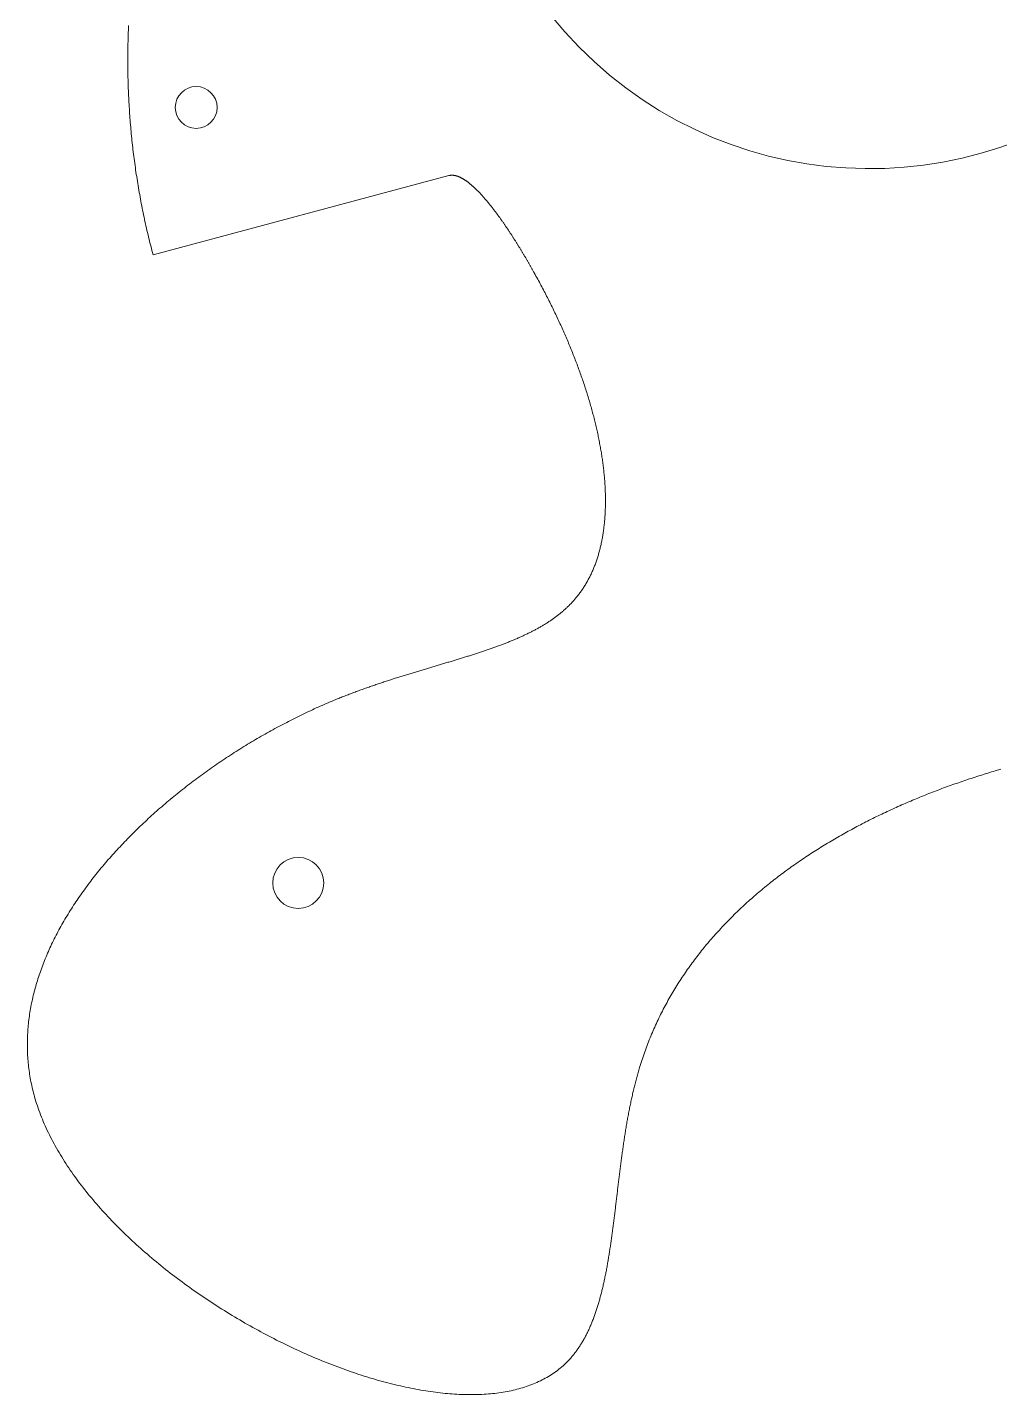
# Model space of a CAD drawing. Header units: millimetres. Extents: x -41 to 54, y -80 to 47.
# Drawn here: x -41.3 to 6.4, y -80.1 to -13.1 of the extents above; entities that cross this region are included whole.
import ezdxf

# ---------------------------------------------------------------- set-up
doc = ezdxf.new("R2010")
doc.units = ezdxf.units.MM
doc.layers.get('0').update_dxf_attribs({"true_color": 0xffffff})

msp = doc.modelspace()

# ---------------------------------------------------------------- linework, layer by layer
at = {"color": 7, "linetype": 'Continuous', "lineweight": 15, "true_color": 0xffffff}
msp.add_line((-35.112, -24.222), (-20.623, -20.34), dxfattribs=at)
at = {"color": 7, "linetype": 'Continuous', "lineweight": 15, "true_color": 0xffffff, "flags": 128}
for points in [[(-36.314, -12.991), (-36.318, -13.101), (-36.323, -13.211), (-36.327, -13.321), (-36.331, -13.431), (-36.334, -13.541), (-36.337, -13.651), (-36.34, -13.761), (-36.342, -13.871), (-36.345, -13.981), (-36.346, -14.091), (-36.348, -14.201), (-36.349, -14.312), (-36.35, -14.422), (-36.351, -14.532), (-36.351, -14.642), (-36.351, -14.753), (-36.35, -14.863), (-36.35, -14.974), (-36.349, -15.084), (-36.347, -15.194), (-36.346, -15.305), (-36.344, -15.415), (-36.341, -15.526), (-36.339, -15.636), (-36.336, -15.747), (-36.332, -15.858), (-36.329, -15.968), (-36.325, -16.079), (-36.321, -16.189), (-36.316, -16.3), (-36.311, -16.411), (-36.306, -16.521), (-36.301, -16.632), (-36.295, -16.742), (-36.288, -16.853), (-36.282, -16.964), (-36.275, -17.074), (-36.268, -17.185), (-36.26, -17.296), (-36.253, -17.406), (-36.244, -17.517), (-36.236, -17.628), (-36.227, -17.738), (-36.218, -17.849), (-36.209, -17.96), (-36.199, -18.07), (-36.189, -18.181), (-36.178, -18.291), (-36.167, -18.402), (-36.156, -18.513), (-36.145, -18.623), (-36.133, -18.734), (-36.121, -18.844), (-36.109, -18.955), (-36.096, -19.066), (-36.083, -19.176), (-36.069, -19.287), (-36.055, -19.397), (-36.041, -19.507), (-36.027, -19.618), (-36.012, -19.728), (-35.997, -19.839), (-35.981, -19.949), (-35.966, -20.059), (-35.949, -20.17), (-35.933, -20.28), (-35.916, -20.39), (-35.899, -20.5), (-35.882, -20.611), (-35.864, -20.721), (-35.846, -20.831), (-35.827, -20.941), (-35.808, -21.051), (-35.789, -21.161), (-35.769, -21.271), (-35.75, -21.381), (-35.729, -21.491), (-35.709, -21.601), (-35.688, -21.711), (-35.667, -21.82), (-35.645, -21.93), (-35.623, -22.04), (-35.601, -22.149), (-35.578, -22.259), (-35.555, -22.369), (-35.532, -22.478), (-35.508, -22.588), (-35.484, -22.697), (-35.46, -22.806), (-35.435, -22.916), (-35.41, -23.025), (-35.385, -23.134), (-35.359, -23.243), (-35.333, -23.352), (-35.307, -23.461), (-35.28, -23.57), (-35.253, -23.679), (-35.225, -23.788), (-35.197, -23.896), (-35.169, -24.005), (-35.141, -24.114), (-35.112, -24.222)], [(-20.623, -20.34), (-20.611, -20.337), (-20.599, -20.334), (-20.587, -20.332), (-20.575, -20.329), (-20.563, -20.327), (-20.551, -20.326), (-20.539, -20.324), (-20.526, -20.323), (-20.514, -20.322), (-20.501, -20.321), (-20.489, -20.321), (-20.476, -20.32), (-20.464, -20.32), (-20.451, -20.32), (-20.438, -20.321), (-20.425, -20.322), (-20.412, -20.323), (-20.4, -20.324), (-20.386, -20.325), (-20.373, -20.327), (-20.36, -20.329), (-20.347, -20.331), (-20.334, -20.333), (-20.32, -20.336), (-20.307, -20.338), (-20.294, -20.341), (-20.28, -20.345), (-20.266, -20.348), (-20.253, -20.352), (-20.239, -20.356), (-20.225, -20.36), (-20.212, -20.365), (-20.198, -20.369), (-20.184, -20.374), (-20.17, -20.379), (-20.156, -20.384), (-20.142, -20.39), (-20.127, -20.396), (-20.113, -20.402), (-20.099, -20.408), (-20.085, -20.414), (-20.07, -20.421), (-20.056, -20.428), (-20.041, -20.435), (-20.027, -20.442), (-20.012, -20.449), (-19.997, -20.457), (-19.983, -20.465), (-19.968, -20.473), (-19.953, -20.481), (-19.938, -20.49), (-19.924, -20.498), (-19.909, -20.507), (-19.894, -20.516), (-19.879, -20.526), (-19.863, -20.535), (-19.848, -20.545), (-19.833, -20.555), (-19.818, -20.565), (-19.803, -20.575), (-19.787, -20.586), (-19.772, -20.596), (-19.756, -20.607), (-19.741, -20.618), (-19.725, -20.629), (-19.71, -20.641), (-19.694, -20.652), (-19.679, -20.664), (-19.663, -20.676), (-19.647, -20.689), (-19.631, -20.701), (-19.616, -20.713), (-19.6, -20.726), (-19.584, -20.739), (-19.568, -20.752), (-19.552, -20.766), (-19.536, -20.779), (-19.52, -20.793), (-19.504, -20.807), (-19.488, -20.821), (-19.471, -20.835), (-19.455, -20.849), (-19.439, -20.864), (-19.423, -20.878), (-19.406, -20.893), (-19.39, -20.908), (-19.374, -20.923), (-19.357, -20.939), (-19.341, -20.954), (-19.324, -20.97), (-19.308, -20.986), (-19.291, -21.002), (-19.275, -21.018), (-19.258, -21.035), (-19.241, -21.051), (-19.225, -21.068), (-19.208, -21.085), (-19.191, -21.102), (-19.174, -21.119), (-19.158, -21.136), (-19.141, -21.154), (-19.124, -21.171), (-19.107, -21.189), (-19.09, -21.207), (-19.073, -21.225), (-19.056, -21.244), (-19.039, -21.262), (-19.022, -21.28), (-19.005, -21.299), (-18.988, -21.318), (-18.971, -21.337), (-18.954, -21.356), (-18.936, -21.375), (-18.919, -21.395), (-18.902, -21.414), (-18.885, -21.434), (-18.868, -21.454), (-18.85, -21.474), (-18.833, -21.494), (-18.816, -21.514), (-18.798, -21.535), (-18.781, -21.555), (-18.764, -21.576), (-18.746, -21.597), (-18.729, -21.618), (-18.711, -21.639), (-18.694, -21.66), (-18.676, -21.681), (-18.659, -21.702), (-18.641, -21.724), (-18.624, -21.746), (-18.606, -21.768), (-18.589, -21.789), (-18.571, -21.811), (-18.553, -21.834), (-18.536, -21.856), (-18.518, -21.878), (-18.5, -21.901), (-18.483, -21.924), (-18.465, -21.946), (-18.447, -21.969), (-18.43, -21.992), (-18.412, -22.015), (-18.394, -22.039), (-18.377, -22.062), (-18.359, -22.085), (-18.341, -22.109), (-18.323, -22.133), (-18.305, -22.156), (-18.288, -22.18), (-18.27, -22.204), (-18.252, -22.228), (-18.234, -22.252), (-18.216, -22.277), (-18.199, -22.301), (-18.181, -22.326), (-18.163, -22.35), (-18.145, -22.375), (-18.127, -22.4), (-18.109, -22.425), (-18.091, -22.45), (-18.074, -22.475), (-18.056, -22.5), (-18.038, -22.525), (-18.02, -22.55), (-18.002, -22.576), (-17.984, -22.601), (-17.966, -22.627), (-17.948, -22.653), (-17.931, -22.678), (-17.913, -22.704), (-17.895, -22.73), (-17.877, -22.756), (-17.859, -22.782), (-17.841, -22.809), (-17.823, -22.835), (-17.805, -22.861), (-17.787, -22.888), (-17.77, -22.914), (-17.752, -22.941), (-17.734, -22.968), (-17.716, -22.994), (-17.698, -23.021), (-17.68, -23.048), (-17.662, -23.075), (-17.645, -23.102), (-17.627, -23.129), (-17.609, -23.156), (-17.591, -23.183), (-17.573, -23.211), (-17.555, -23.238), (-17.538, -23.266), (-17.52, -23.293), (-17.502, -23.321), (-17.484, -23.348), (-17.466, -23.376), (-17.449, -23.404), (-17.431, -23.431), (-17.413, -23.459), (-17.395, -23.487), (-17.378, -23.515), (-17.36, -23.543), (-17.342, -23.571), (-17.325, -23.599), (-17.307, -23.628), (-17.289, -23.656), (-17.272, -23.684), (-17.254, -23.712), (-17.237, -23.741), (-17.219, -23.769), (-17.201, -23.798), (-17.184, -23.826), (-17.166, -23.855), (-17.149, -23.883), (-17.131, -23.912), (-17.114, -23.941), (-17.096, -23.969), (-17.079, -23.998), (-17.061, -24.027), (-17.044, -24.056), (-17.027, -24.084), (-17.009, -24.113), (-16.992, -24.142), (-16.975, -24.171), (-16.957, -24.2), (-16.94, -24.229), (-16.923, -24.258), (-16.905, -24.287), (-16.888, -24.316), (-16.871, -24.346), (-16.854, -24.375), (-16.837, -24.404), (-16.82, -24.433), (-16.803, -24.462), (-16.786, -24.492), (-16.768, -24.521), (-16.751, -24.55), (-16.734, -24.579), (-16.718, -24.609), (-16.701, -24.638), (-16.684, -24.667), (-16.667, -24.697), (-16.65, -24.726), (-16.633, -24.755), (-16.616, -24.785), (-16.6, -24.814), (-16.583, -24.844), (-16.566, -24.873), (-16.55, -24.902), (-16.533, -24.932), (-16.516, -24.961), (-16.5, -24.991), (-16.483, -25.02), (-16.467, -25.05), (-16.45, -25.079), (-16.434, -25.109), (-16.392, -25.184), (-16.35, -25.26), (-16.309, -25.335), (-16.267, -25.411), (-16.226, -25.486), (-16.186, -25.562), (-16.145, -25.637), (-16.105, -25.713), (-16.065, -25.788), (-16.025, -25.863), (-15.985, -25.939), (-15.946, -26.014), (-15.907, -26.09), (-15.868, -26.165), (-15.829, -26.24), (-15.79, -26.316), (-15.752, -26.391), (-15.714, -26.466), (-15.677, -26.541), (-15.639, -26.616), (-15.602, -26.692), (-15.565, -26.767), (-15.528, -26.842), (-15.491, -26.917), (-15.455, -26.992), (-15.419, -27.067), (-15.383, -27.142), (-15.348, -27.217), (-15.312, -27.292), (-15.277, -27.367), (-15.242, -27.441), (-15.208, -27.516), (-15.174, -27.591), (-15.139, -27.665), (-15.106, -27.74), (-15.072, -27.815), (-15.039, -27.889), (-15.006, -27.964), (-14.973, -28.038), (-14.94, -28.112), (-14.908, -28.187), (-14.876, -28.261), (-14.844, -28.335), (-14.812, -28.409), (-14.781, -28.483), (-14.75, -28.557), (-14.719, -28.631), (-14.688, -28.705), (-14.658, -28.779), (-14.628, -28.853), (-14.598, -28.927), (-14.568, -29), (-14.539, -29.074), (-14.51, -29.148), (-14.481, -29.221), (-14.452, -29.294), (-14.424, -29.368), (-14.396, -29.441), (-14.368, -29.514), (-14.34, -29.587), (-14.313, -29.66), (-14.286, -29.733), (-14.259, -29.806), (-14.232, -29.879), (-14.206, -29.952), (-14.18, -30.024), (-14.154, -30.097), (-14.129, -30.169), (-14.104, -30.242), (-14.079, -30.314), (-14.054, -30.386), (-14.029, -30.458), (-14.005, -30.53), (-13.981, -30.602), (-13.958, -30.674), (-13.934, -30.746), (-13.911, -30.818), (-13.888, -30.889), (-13.865, -30.961), (-13.843, -31.032), (-13.821, -31.103), (-13.799, -31.174), (-13.777, -31.246), (-13.756, -31.317), (-13.735, -31.387), (-13.714, -31.458), (-13.694, -31.529), (-13.674, -31.599), (-13.654, -31.67), (-13.634, -31.74), (-13.614, -31.811), (-13.595, -31.881), (-13.576, -31.951), (-13.558, -32.021), (-13.539, -32.09), (-13.521, -32.16), (-13.503, -32.23), (-13.486, -32.299), (-13.469, -32.368), (-13.452, -32.438), (-13.435, -32.507), (-13.418, -32.576), (-13.402, -32.645), (-13.386, -32.713), (-13.371, -32.782), (-13.355, -32.85), (-13.34, -32.919), (-13.325, -32.987), (-13.311, -33.055), (-13.297, -33.123), (-13.283, -33.191), (-13.269, -33.259), (-13.256, -33.326), (-13.242, -33.394), (-13.23, -33.461), (-13.217, -33.528), (-13.205, -33.595), (-13.193, -33.662), (-13.181, -33.729), (-13.169, -33.795), (-13.158, -33.862), (-13.147, -33.928), (-13.137, -33.994), (-13.126, -34.06), (-13.116, -34.126), (-13.107, -34.192), (-13.097, -34.257), (-13.088, -34.323), (-13.079, -34.388), (-13.07, -34.453), (-13.062, -34.518), (-13.054, -34.583), (-13.046, -34.648), (-13.039, -34.712), (-13.032, -34.776), (-13.025, -34.841), (-13.018, -34.905), (-13.012, -34.969), (-13.006, -35.032), (-13, -35.096), (-12.994, -35.159), (-12.989, -35.222), (-12.984, -35.285), (-12.98, -35.348), (-12.975, -35.411), (-12.971, -35.473), (-12.968, -35.536), (-12.964, -35.598), (-12.961, -35.66), (-12.958, -35.722), (-12.956, -35.783), (-12.953, -35.845), (-12.951, -35.906), (-12.95, -35.967), (-12.948, -36.028), (-12.947, -36.089), (-12.947, -36.15), (-12.946, -36.21), (-12.946, -36.27), (-12.946, -36.33), (-12.946, -36.39), (-12.947, -36.45), (-12.948, -36.509), (-12.949, -36.568), (-12.951, -36.627), (-12.953, -36.686), (-12.955, -36.745), (-12.958, -36.803), (-12.961, -36.862), (-12.964, -36.92), (-12.967, -36.978), (-12.971, -37.035), (-12.975, -37.093), (-12.979, -37.15), (-12.984, -37.207), (-12.989, -37.264), (-12.994, -37.321), (-12.999, -37.377), (-13.005, -37.433), (-13.011, -37.489), (-13.018, -37.545), (-13.025, -37.601), (-13.032, -37.656), (-13.039, -37.711), (-13.047, -37.766), (-13.055, -37.821), (-13.063, -37.876), (-13.072, -37.93), (-13.081, -37.984), (-13.09, -38.038), (-13.099, -38.092), (-13.109, -38.145), (-13.119, -38.198), (-13.13, -38.251), (-13.141, -38.304), (-13.152, -38.357), (-13.163, -38.409), (-13.175, -38.461), (-13.187, -38.513), (-13.199, -38.565), (-13.212, -38.616), (-13.225, -38.667), (-13.238, -38.718), (-13.252, -38.769), (-13.266, -38.819), (-13.28, -38.869), (-13.295, -38.919), (-13.31, -38.969), (-13.325, -39.019), (-13.34, -39.068), (-13.356, -39.117), (-13.372, -39.166), (-13.389, -39.214), (-13.406, -39.262), (-13.423, -39.31), (-13.44, -39.358), (-13.458, -39.406), (-13.476, -39.453), (-13.494, -39.5), (-13.513, -39.547), (-13.532, -39.593), (-13.552, -39.639), (-13.571, -39.685), (-13.591, -39.731), (-13.612, -39.776), (-13.632, -39.822), (-13.653, -39.867), (-13.675, -39.911), (-13.696, -39.956), (-13.718, -40), (-13.741, -40.044), (-13.763, -40.087), (-13.786, -40.131), (-13.809, -40.174), (-13.833, -40.217), (-13.857, -40.259), (-13.881, -40.301), (-13.906, -40.343), (-13.931, -40.385), (-13.956, -40.426), (-13.982, -40.468), (-14.008, -40.508), (-14.034, -40.549), (-14.06, -40.589), (-14.087, -40.629), (-14.115, -40.669), (-14.142, -40.709), (-14.17, -40.748), (-14.198, -40.787), (-14.227, -40.825), (-14.256, -40.864), (-14.285, -40.902), (-14.315, -40.939), (-14.345, -40.977), (-14.375, -41.014), (-14.406, -41.051), (-14.431, -41.081), (-14.457, -41.111), (-14.484, -41.142), (-14.51, -41.171), (-14.537, -41.201), (-14.564, -41.231), (-14.591, -41.26), (-14.618, -41.289), (-14.646, -41.318), (-14.674, -41.347), (-14.702, -41.375), (-14.73, -41.403), (-14.759, -41.432), (-14.788, -41.46), (-14.817, -41.487), (-14.846, -41.515), (-14.875, -41.542), (-14.905, -41.57), (-14.935, -41.597), (-14.965, -41.623), (-14.995, -41.65), (-15.026, -41.677), (-15.056, -41.703), (-15.087, -41.729), (-15.118, -41.755), (-15.15, -41.781), (-15.181, -41.806), (-15.213, -41.832), (-15.245, -41.857), (-15.277, -41.882), (-15.31, -41.907), (-15.342, -41.932), (-15.375, -41.957), (-15.408, -41.981), (-15.442, -42.006), (-15.475, -42.03), (-15.509, -42.054), (-15.543, -42.078), (-15.577, -42.101), (-15.611, -42.125), (-15.645, -42.148), (-15.68, -42.172), (-15.715, -42.195), (-15.75, -42.218), (-15.785, -42.241), (-15.821, -42.263), (-15.856, -42.286), (-15.892, -42.308), (-15.928, -42.33), (-15.965, -42.353), (-16.001, -42.375), (-16.038, -42.396), (-16.074, -42.418), (-16.111, -42.44), (-16.149, -42.461), (-16.186, -42.483), (-16.223, -42.504), (-16.261, -42.525), (-16.299, -42.546), (-16.337, -42.567), (-16.375, -42.587), (-16.414, -42.608), (-16.453, -42.628), (-16.491, -42.649), (-16.53, -42.669), (-16.57, -42.689), (-16.609, -42.709), (-16.649, -42.729), (-16.688, -42.749), (-16.728, -42.768), (-16.768, -42.788), (-16.808, -42.807), (-16.849, -42.827), (-16.889, -42.846), (-16.93, -42.865), (-16.971, -42.884), (-17.012, -42.903), (-17.054, -42.922), (-17.095, -42.941), (-17.137, -42.959), (-17.178, -42.978), (-17.22, -42.997), (-17.262, -43.015), (-17.305, -43.033), (-17.347, -43.051), (-17.39, -43.07), (-17.432, -43.088), (-17.475, -43.105), (-17.518, -43.123), (-17.561, -43.141), (-17.605, -43.159), (-17.648, -43.176), (-17.692, -43.194), (-17.736, -43.211), (-17.78, -43.229), (-17.824, -43.246), (-17.868, -43.263), (-17.913, -43.281), (-17.957, -43.298), (-18.002, -43.315), (-18.047, -43.332), (-18.092, -43.349), (-18.137, -43.366), (-18.182, -43.382), (-18.228, -43.399), (-18.273, -43.416), (-18.319, -43.432), (-18.365, -43.449), (-18.411, -43.465), (-18.457, -43.482), (-18.504, -43.498), (-18.55, -43.515), (-18.597, -43.531), (-18.643, -43.547), (-18.69, -43.563), (-18.737, -43.579), (-18.784, -43.596), (-18.832, -43.612), (-18.879, -43.628), (-18.927, -43.644), (-18.974, -43.66), (-19.022, -43.675), (-19.07, -43.691), (-19.118, -43.707), (-19.166, -43.723), (-19.214, -43.739), (-19.263, -43.755), (-19.311, -43.77), (-19.36, -43.786), (-19.409, -43.802), (-19.458, -43.817), (-19.507, -43.833), (-19.556, -43.849), (-19.605, -43.864), (-19.655, -43.88), (-19.704, -43.895), (-19.754, -43.911), (-19.804, -43.926), (-19.853, -43.942), (-19.903, -43.957), (-19.953, -43.973), (-20.004, -43.988), (-20.054, -44.004), (-20.104, -44.019), (-20.155, -44.035), (-20.206, -44.05), (-20.256, -44.065), (-20.307, -44.081), (-20.358, -44.096), (-20.409, -44.112), (-20.46, -44.127), (-20.512, -44.143), (-20.563, -44.158), (-20.615, -44.174), (-20.666, -44.189), (-20.718, -44.205), (-20.77, -44.22), (-20.821, -44.236), (-20.873, -44.251), (-20.925, -44.267), (-20.978, -44.282), (-21.03, -44.298), (-21.082, -44.314), (-21.135, -44.329), (-21.187, -44.345), (-21.24, -44.361), (-21.293, -44.376), (-21.345, -44.392), (-21.398, -44.408), (-21.451, -44.424), (-21.504, -44.439), (-21.557, -44.455), (-21.611, -44.471), (-21.664, -44.487), (-21.717, -44.503), (-21.771, -44.519), (-21.825, -44.535), (-21.878, -44.551), (-21.932, -44.567), (-21.986, -44.583), (-22.04, -44.6), (-22.094, -44.616), (-22.148, -44.632), (-22.202, -44.649), (-22.256, -44.665), (-22.31, -44.681), (-22.365, -44.698), (-22.419, -44.715), (-22.474, -44.731), (-22.528, -44.748), (-22.583, -44.765), (-22.637, -44.782), (-22.692, -44.798), (-22.747, -44.815), (-22.802, -44.832), (-22.857, -44.849), (-22.912, -44.867), (-22.967, -44.884), (-23.022, -44.901), (-23.077, -44.918), (-23.133, -44.936), (-23.188, -44.953), (-23.243, -44.971), (-23.299, -44.989), (-23.354, -45.006), (-23.41, -45.024), (-23.466, -45.042), (-23.521, -45.06), (-23.577, -45.078), (-23.633, -45.096), (-23.689, -45.114), (-23.745, -45.133), (-23.8, -45.151), (-23.856, -45.17), (-23.912, -45.188), (-23.969, -45.207), (-24.025, -45.226), (-24.081, -45.245), (-24.137, -45.264), (-24.193, -45.283), (-24.25, -45.302), (-24.306, -45.321), (-24.362, -45.341), (-24.419, -45.36), (-24.475, -45.38), (-24.532, -45.4), (-24.588, -45.419), (-24.645, -45.439), (-24.702, -45.459), (-24.758, -45.48), (-24.815, -45.5), (-24.872, -45.52), (-24.929, -45.541), (-24.985, -45.561), (-25.042, -45.582), (-25.099, -45.603), (-25.156, -45.624), (-25.213, -45.645), (-25.27, -45.666), (-25.327, -45.688), (-25.384, -45.709), (-25.441, -45.731), (-25.498, -45.753), (-25.555, -45.775), (-25.612, -45.797), (-25.669, -45.819), (-25.726, -45.841), (-25.783, -45.864), (-25.841, -45.886), (-25.898, -45.909), (-25.955, -45.932), (-26.012, -45.955), (-26.069, -45.978), (-26.127, -46.002), (-26.184, -46.025), (-26.241, -46.049), (-26.338, -46.089), (-26.435, -46.13), (-26.532, -46.171), (-26.629, -46.212), (-26.726, -46.254), (-26.823, -46.297), (-26.92, -46.34), (-27.017, -46.383), (-27.114, -46.427), (-27.211, -46.471), (-27.307, -46.515), (-27.404, -46.56), (-27.501, -46.605), (-27.598, -46.651), (-27.695, -46.697), (-27.792, -46.744), (-27.889, -46.791), (-27.986, -46.838), (-28.082, -46.886), (-28.179, -46.934), (-28.276, -46.983), (-28.372, -47.032), (-28.469, -47.081), (-28.566, -47.131), (-28.662, -47.181), (-28.758, -47.232), (-28.855, -47.283), (-28.951, -47.334), (-29.047, -47.386), (-29.143, -47.438), (-29.239, -47.49), (-29.335, -47.543), (-29.431, -47.596), (-29.527, -47.65), (-29.622, -47.704), (-29.718, -47.758), (-29.813, -47.813), (-29.908, -47.868), (-30.004, -47.923), (-30.099, -47.979), (-30.194, -48.035), (-30.288, -48.092), (-30.383, -48.148), (-30.478, -48.206), (-30.572, -48.263), (-30.666, -48.321), (-30.76, -48.379), (-30.854, -48.438), (-30.948, -48.497), (-31.042, -48.556), (-31.135, -48.616), (-31.228, -48.676), (-31.321, -48.736), (-31.414, -48.797), (-31.507, -48.858), (-31.6, -48.919), (-31.692, -48.981), (-31.784, -49.043), (-31.876, -49.106), (-31.968, -49.168), (-32.059, -49.231), (-32.151, -49.295), (-32.242, -49.358), (-32.333, -49.422), (-32.423, -49.486), (-32.514, -49.551), (-32.604, -49.616), (-32.694, -49.681), (-32.784, -49.747), (-32.873, -49.813), (-32.963, -49.879), (-33.052, -49.945), (-33.14, -50.012), (-33.229, -50.079), (-33.317, -50.146), (-33.405, -50.214), (-33.493, -50.282), (-33.58, -50.35), (-33.667, -50.419), (-33.754, -50.488), (-33.841, -50.557), (-33.927, -50.626), (-34.013, -50.696), (-34.099, -50.766), (-34.184, -50.836), (-34.269, -50.907), (-34.354, -50.978), (-34.438, -51.049), (-34.523, -51.12), (-34.606, -51.192), (-34.69, -51.264), (-34.773, -51.336), (-34.856, -51.409), (-34.938, -51.481), (-35.02, -51.554), (-35.102, -51.628), (-35.184, -51.701), (-35.265, -51.775), (-35.345, -51.849), (-35.426, -51.923), (-35.506, -51.998), (-35.585, -52.073), (-35.665, -52.148), (-35.744, -52.223), (-35.822, -52.299), (-35.9, -52.374), (-35.978, -52.45), (-36.055, -52.527), (-36.132, -52.603), (-36.208, -52.68), (-36.285, -52.757), (-36.36, -52.834), (-36.436, -52.912), (-36.51, -52.989), (-36.585, -53.067), (-36.659, -53.145), (-36.732, -53.224), (-36.805, -53.302), (-36.878, -53.381), (-36.95, -53.46), (-37.022, -53.539), (-37.094, -53.619), (-37.164, -53.699), (-37.235, -53.779), (-37.305, -53.859), (-37.374, -53.939), (-37.443, -54.019), (-37.512, -54.1), (-37.58, -54.181), (-37.648, -54.262), (-37.715, -54.344), (-37.781, -54.425), (-37.847, -54.507), (-37.913, -54.589), (-37.978, -54.671), (-38.043, -54.753), (-38.107, -54.836), (-38.17, -54.918), (-38.233, -55.001), (-38.296, -55.084), (-38.358, -55.167), (-38.419, -55.251), (-38.48, -55.334), (-38.541, -55.418), (-38.601, -55.502), (-38.66, -55.586), (-38.719, -55.671), (-38.777, -55.755), (-38.834, -55.84), (-38.891, -55.924), (-38.948, -56.009), (-39.004, -56.094), (-39.059, -56.18), (-39.114, -56.265), (-39.168, -56.351), (-39.222, -56.436), (-39.275, -56.522), (-39.327, -56.608), (-39.379, -56.695), (-39.43, -56.781), (-39.481, -56.867), (-39.531, -56.954), (-39.58, -57.041), (-39.629, -57.128), (-39.677, -57.215), (-39.724, -57.302), (-39.771, -57.389), (-39.817, -57.477), (-39.863, -57.564), (-39.908, -57.652), (-39.952, -57.74), (-39.996, -57.828), (-40.039, -57.916), (-40.081, -58.004), (-40.123, -58.092), (-40.164, -58.181), (-40.204, -58.269), (-40.244, -58.358), (-40.283, -58.447), (-40.321, -58.536), (-40.358, -58.625), (-40.395, -58.714), (-40.431, -58.803), (-40.467, -58.892), (-40.502, -58.982), (-40.536, -59.071), (-40.569, -59.161), (-40.602, -59.251), (-40.634, -59.341), (-40.665, -59.43), (-40.695, -59.521), (-40.725, -59.611), (-40.754, -59.701), (-40.782, -59.791), (-40.81, -59.881), (-40.836, -59.972), (-40.862, -60.062), (-40.888, -60.153), (-40.912, -60.244), (-40.936, -60.334), (-40.959, -60.425), (-40.981, -60.516), (-41.002, -60.607), (-41.023, -60.698), (-41.043, -60.789), (-41.062, -60.88), (-41.08, -60.972), (-41.097, -61.063), (-41.114, -61.154), (-41.13, -61.246), (-41.145, -61.337), (-41.159, -61.429), (-41.173, -61.52), (-41.185, -61.612), (-41.197, -61.704), (-41.208, -61.795), (-41.218, -61.887), (-41.227, -61.979), (-41.236, -62.071), (-41.243, -62.163), (-41.25, -62.254), (-41.256, -62.346), (-41.261, -62.438), (-41.265, -62.53), (-41.268, -62.622), (-41.27, -62.715), (-41.272, -62.807), (-41.273, -62.899), (-41.272, -62.991), (-41.271, -63.083), (-41.269, -63.175), (-41.266, -63.268), (-41.262, -63.36), (-41.258, -63.452), (-41.252, -63.544), (-41.246, -63.637), (-41.238, -63.729), (-41.23, -63.821), (-41.22, -63.913), (-41.21, -64.006), (-41.199, -64.098), (-41.187, -64.19), (-41.174, -64.283), (-41.16, -64.375), (-41.145, -64.467), (-41.129, -64.559), (-41.113, -64.652), (-41.095, -64.744), (-41.076, -64.836), (-41.056, -64.928), (-41.036, -65.021), (-41.014, -65.113), (-40.991, -65.205), (-40.968, -65.297), (-40.943, -65.389), (-40.918, -65.481), (-40.886, -65.592), (-40.852, -65.702), (-40.818, -65.812), (-40.781, -65.922), (-40.744, -66.032), (-40.705, -66.142), (-40.665, -66.252), (-40.623, -66.362), (-40.58, -66.472), (-40.536, -66.582), (-40.49, -66.691), (-40.443, -66.801), (-40.395, -66.91), (-40.345, -67.02), (-40.294, -67.129), (-40.242, -67.238), (-40.189, -67.347), (-40.134, -67.456), (-40.078, -67.564), (-40.021, -67.673), (-39.963, -67.781), (-39.903, -67.89), (-39.842, -67.998), (-39.78, -68.106), (-39.717, -68.214), (-39.653, -68.321), (-39.588, -68.429), (-39.521, -68.536), (-39.453, -68.643), (-39.384, -68.75), (-39.314, -68.857), (-39.243, -68.964), (-39.171, -69.07), (-39.098, -69.176), (-39.023, -69.282), (-38.948, -69.388), (-38.871, -69.494), (-38.794, -69.599), (-38.715, -69.704), (-38.635, -69.809), (-38.555, -69.913), (-38.473, -70.018), (-38.39, -70.122), (-38.307, -70.226), (-38.222, -70.329), (-38.137, -70.433), (-38.05, -70.536), (-37.963, -70.639), (-37.874, -70.741), (-37.785, -70.843), (-37.695, -70.945), (-37.603, -71.047), (-37.511, -71.148), (-37.418, -71.249), (-37.325, -71.35), (-37.23, -71.45), (-37.134, -71.551), (-37.038, -71.65), (-36.941, -71.75), (-36.843, -71.849), (-36.744, -71.948), (-36.644, -72.046), (-36.544, -72.144), (-36.442, -72.242), (-36.34, -72.339), (-36.238, -72.436), (-36.134, -72.533), (-36.03, -72.629), (-35.925, -72.725), (-35.819, -72.82), (-35.713, -72.915), (-35.606, -73.01), (-35.498, -73.104), (-35.389, -73.198), (-35.28, -73.292), (-35.17, -73.385), (-35.06, -73.477), (-34.949, -73.57), (-34.837, -73.661), (-34.724, -73.753), (-34.611, -73.844), (-34.498, -73.934), (-34.384, -74.024), (-34.269, -74.114), (-34.154, -74.203), (-34.038, -74.291), (-33.921, -74.38), (-33.804, -74.467), (-33.687, -74.554), (-33.569, -74.641), (-33.45, -74.727), (-33.331, -74.813), (-33.212, -74.898), (-33.092, -74.983), (-32.972, -75.067), (-32.851, -75.151), (-32.729, -75.234), (-32.608, -75.317), (-32.485, -75.399), (-32.363, -75.48), (-32.24, -75.562), (-32.117, -75.642), (-31.993, -75.722), (-31.869, -75.801), (-31.744, -75.88), (-31.619, -75.958), (-31.494, -76.036), (-31.368, -76.113), (-31.243, -76.19), (-31.116, -76.266), (-30.99, -76.341), (-30.863, -76.416), (-30.736, -76.49), (-30.609, -76.564), (-30.481, -76.637), (-30.353, -76.709), (-30.225, -76.781), (-30.097, -76.852), (-29.969, -76.922), (-29.84, -76.992), (-29.711, -77.061), (-29.582, -77.13), (-29.452, -77.197), (-29.323, -77.265), (-29.193, -77.331), (-29.064, -77.397), (-28.934, -77.462), (-28.804, -77.527), (-28.674, -77.591), (-28.543, -77.654), (-28.413, -77.716), (-28.282, -77.778), (-28.152, -77.839), (-28.021, -77.9), (-27.891, -77.959), (-27.76, -78.018), (-27.629, -78.077), (-27.499, -78.134), (-27.368, -78.191), (-27.237, -78.247), (-27.106, -78.302), (-26.976, -78.357), (-26.845, -78.411), (-26.714, -78.464), (-26.584, -78.516), (-26.453, -78.567), (-26.322, -78.618), (-26.192, -78.668), (-26.062, -78.717), (-25.931, -78.766), (-25.801, -78.813), (-25.671, -78.86), (-25.541, -78.906), (-25.412, -78.951), (-25.282, -78.996), (-25.153, -79.039), (-25.023, -79.082), (-24.894, -79.124), (-24.765, -79.165), (-24.637, -79.205), (-24.508, -79.245), (-24.38, -79.283), (-24.252, -79.321), (-24.124, -79.358), (-23.996, -79.394), (-23.869, -79.429), (-23.742, -79.463), (-23.615, -79.497), (-23.489, -79.529), (-23.363, -79.561), (-23.237, -79.592), (-23.111, -79.621), (-22.986, -79.65), (-22.861, -79.678), (-22.737, -79.706), (-22.613, -79.732), (-22.489, -79.757), (-22.366, -79.781), (-22.243, -79.805), (-22.12, -79.827), (-21.998, -79.849), (-21.876, -79.869), (-21.755, -79.889), (-21.634, -79.908), (-21.514, -79.925), (-21.394, -79.942), (-21.274, -79.958), (-21.156, -79.973), (-21.037, -79.987), (-20.919, -79.999), (-20.802, -80.011), (-20.685, -80.022), (-20.568, -80.032), (-20.453, -80.041), (-20.337, -80.049), (-20.223, -80.055), (-20.109, -80.061), (-19.995, -80.066), (-19.882, -80.07), (-19.77, -80.072), (-19.658, -80.074), (-19.547, -80.075), (-19.437, -80.074), (-19.327, -80.073), (-19.218, -80.07), (-19.109, -80.066), (-19.002, -80.062), (-18.895, -80.056), (-18.788, -80.049), (-18.682, -80.041), (-18.578, -80.032), (-18.473, -80.022), (-18.37, -80.01), (-18.267, -79.998), (-18.165, -79.985), (-18.064, -79.97), (-17.964, -79.954), (-17.864, -79.937), (-17.765, -79.919), (-17.667, -79.9), (-17.57, -79.88), (-17.474, -79.859), (-17.378, -79.836), (-17.284, -79.812), (-17.19, -79.788), (-17.097, -79.762), (-17.005, -79.734), (-16.914, -79.706), (-16.824, -79.676), (-16.735, -79.646), (-16.646, -79.614), (-16.559, -79.58), (-16.473, -79.546), (-16.387, -79.511), (-16.302, -79.474), (-16.219, -79.436), (-16.136, -79.397), (-16.055, -79.356), (-15.974, -79.314), (-15.895, -79.271), (-15.816, -79.227), (-15.739, -79.182), (-15.662, -79.135), (-15.587, -79.087), (-15.513, -79.038), (-15.439, -78.988), (-15.367, -78.936), (-15.296, -78.883), (-15.226, -78.829), (-15.158, -78.773), (-15.09, -78.716), (-15.023, -78.658), (-14.958, -78.599), (-14.894, -78.538), (-14.831, -78.476), (-14.769, -78.412), (-14.738, -78.379), (-14.707, -78.346), (-14.677, -78.313), (-14.647, -78.279), (-14.617, -78.245), (-14.588, -78.211), (-14.558, -78.176), (-14.529, -78.141), (-14.501, -78.105), (-14.472, -78.069), (-14.444, -78.033), (-14.417, -77.997), (-14.389, -77.96), (-14.362, -77.923), (-14.335, -77.886), (-14.309, -77.848), (-14.282, -77.81), (-14.256, -77.772), (-14.23, -77.733), (-14.205, -77.694), (-14.18, -77.655), (-14.155, -77.615), (-14.13, -77.575), (-14.105, -77.535), (-14.081, -77.495), (-14.057, -77.454), (-14.033, -77.413), (-14.01, -77.372), (-13.987, -77.33), (-13.964, -77.288), (-13.941, -77.246), (-13.919, -77.204), (-13.897, -77.161), (-13.875, -77.118), (-13.853, -77.074), (-13.831, -77.031), (-13.81, -76.987), (-13.789, -76.943), (-13.768, -76.898), (-13.748, -76.854), (-13.728, -76.809), (-13.708, -76.763), (-13.688, -76.718), (-13.668, -76.672), (-13.649, -76.626), (-13.629, -76.58), (-13.61, -76.533), (-13.592, -76.487), (-13.573, -76.439), (-13.555, -76.392), (-13.537, -76.345), (-13.519, -76.297), (-13.501, -76.249), (-13.483, -76.2), (-13.466, -76.152), (-13.449, -76.103), (-13.432, -76.054), (-13.415, -76.005), (-13.399, -75.955), (-13.382, -75.906), (-13.366, -75.856), (-13.35, -75.805), (-13.334, -75.755), (-13.319, -75.704), (-13.303, -75.654), (-13.288, -75.602), (-13.273, -75.551), (-13.258, -75.5), (-13.243, -75.448), (-13.229, -75.396), (-13.214, -75.344), (-13.2, -75.291), (-13.186, -75.239), (-13.172, -75.186), (-13.158, -75.133), (-13.145, -75.08), (-13.131, -75.026), (-13.118, -74.973), (-13.105, -74.919), (-13.092, -74.865), (-13.079, -74.811), (-13.066, -74.756), (-13.054, -74.701), (-13.041, -74.647), (-13.029, -74.592), (-13.017, -74.537), (-13.005, -74.481), (-12.993, -74.426), (-12.981, -74.37), (-12.969, -74.314), (-12.958, -74.258), (-12.947, -74.202), (-12.935, -74.145), (-12.924, -74.089), (-12.913, -74.032), (-12.902, -73.975), (-12.892, -73.918), (-12.881, -73.861), (-12.87, -73.803), (-12.86, -73.746), (-12.85, -73.688), (-12.839, -73.63), (-12.829, -73.572), (-12.819, -73.514), (-12.809, -73.456), (-12.799, -73.397), (-12.79, -73.338), (-12.78, -73.28), (-12.77, -73.221), (-12.761, -73.162), (-12.752, -73.102), (-12.742, -73.043), (-12.733, -72.983), (-12.724, -72.924), (-12.715, -72.864), (-12.706, -72.804), (-12.697, -72.744), (-12.688, -72.684), (-12.679, -72.624), (-12.671, -72.563), (-12.662, -72.503), (-12.654, -72.442), (-12.645, -72.381), (-12.637, -72.321), (-12.628, -72.26), (-12.62, -72.199), (-12.612, -72.137), (-12.603, -72.076), (-12.595, -72.015), (-12.587, -71.953), (-12.579, -71.891), (-12.571, -71.83), (-12.563, -71.768), (-12.555, -71.706), (-12.547, -71.644), (-12.539, -71.582), (-12.531, -71.52), (-12.524, -71.457), (-12.516, -71.395), (-12.508, -71.332), (-12.5, -71.27), (-12.493, -71.207), (-12.485, -71.144), (-12.477, -71.082), (-12.47, -71.019), (-12.462, -70.956), (-12.454, -70.893), (-12.447, -70.83), (-12.439, -70.766), (-12.432, -70.703), (-12.424, -70.64), (-12.417, -70.577), (-12.409, -70.513), (-12.401, -70.45), (-12.394, -70.386), (-12.386, -70.322), (-12.379, -70.259), (-12.371, -70.195), (-12.363, -70.131), (-12.356, -70.067), (-12.348, -70.004), (-12.341, -69.94), (-12.333, -69.876), (-12.325, -69.812), (-12.317, -69.748), (-12.31, -69.684), (-12.302, -69.619), (-12.294, -69.555), (-12.286, -69.491), (-12.278, -69.427), (-12.271, -69.363), (-12.263, -69.298), (-12.255, -69.234), (-12.247, -69.17), (-12.239, -69.105), (-12.231, -69.041), (-12.222, -68.977), (-12.214, -68.912), (-12.206, -68.848), (-12.198, -68.783), (-12.189, -68.719), (-12.181, -68.655), (-12.172, -68.59), (-12.164, -68.526), (-12.155, -68.461), (-12.147, -68.397), (-12.138, -68.332), (-12.129, -68.268), (-12.12, -68.203), (-12.111, -68.139), (-12.102, -68.074), (-12.093, -68.01), (-12.084, -67.945), (-12.075, -67.881), (-12.065, -67.817), (-12.056, -67.752), (-12.046, -67.688), (-12.037, -67.624), (-12.027, -67.559), (-12.017, -67.495), (-12.008, -67.431), (-11.998, -67.366), (-11.987, -67.302), (-11.977, -67.238), (-11.967, -67.174), (-11.957, -67.11), (-11.946, -67.046), (-11.936, -66.982), (-11.925, -66.918), (-11.914, -66.854), (-11.903, -66.79), (-11.892, -66.726), (-11.881, -66.662), (-11.869, -66.598), (-11.858, -66.535), (-11.846, -66.471), (-11.835, -66.407), (-11.823, -66.344), (-11.811, -66.28), (-11.799, -66.217), (-11.787, -66.153), (-11.774, -66.09), (-11.762, -66.027), (-11.749, -65.964), (-11.736, -65.901), (-11.724, -65.838), (-11.71, -65.775), (-11.697, -65.712), (-11.684, -65.649), (-11.67, -65.586), (-11.657, -65.524), (-11.643, -65.461), (-11.629, -65.398), (-11.615, -65.336), (-11.6, -65.274), (-11.586, -65.212), (-11.571, -65.149), (-11.556, -65.087), (-11.541, -65.025), (-11.526, -64.964), (-11.511, -64.902), (-11.495, -64.84), (-11.479, -64.779), (-11.464, -64.717), (-11.447, -64.656), (-11.431, -64.595), (-11.415, -64.534), (-11.398, -64.473), (-11.381, -64.412), (-11.364, -64.351), (-11.347, -64.29), (-11.33, -64.23), (-11.312, -64.17), (-11.294, -64.109), (-11.276, -64.049), (-11.258, -63.989), (-11.228, -63.894), (-11.198, -63.799), (-11.168, -63.705), (-11.137, -63.611), (-11.105, -63.517), (-11.073, -63.423), (-11.041, -63.33), (-11.008, -63.237), (-10.974, -63.145), (-10.94, -63.052), (-10.905, -62.961), (-10.87, -62.869), (-10.835, -62.778), (-10.799, -62.687), (-10.762, -62.596), (-10.725, -62.506), (-10.687, -62.416), (-10.649, -62.326), (-10.611, -62.237), (-10.572, -62.148), (-10.532, -62.059), (-10.492, -61.971), (-10.452, -61.883), (-10.411, -61.795), (-10.37, -61.708), (-10.328, -61.621), (-10.285, -61.534), (-10.242, -61.447), (-10.199, -61.361), (-10.155, -61.275), (-10.111, -61.19), (-10.067, -61.105), (-10.021, -61.02), (-9.976, -60.935), (-9.93, -60.851), (-9.883, -60.767), (-9.837, -60.683), (-9.789, -60.6), (-9.741, -60.517), (-9.693, -60.434), (-9.644, -60.352), (-9.595, -60.27), (-9.546, -60.188), (-9.496, -60.106), (-9.445, -60.025), (-9.395, -59.944), (-9.343, -59.864), (-9.292, -59.784), (-9.24, -59.704), (-9.187, -59.624), (-9.134, -59.545), (-9.081, -59.466), (-9.027, -59.387), (-8.973, -59.309), (-8.918, -59.23), (-8.863, -59.153), (-8.808, -59.075), (-8.752, -58.998), (-8.696, -58.921), (-8.64, -58.845), (-8.583, -58.768), (-8.525, -58.692), (-8.468, -58.617), (-8.41, -58.541), (-8.351, -58.466), (-8.292, -58.391), (-8.233, -58.317), (-8.174, -58.243), (-8.114, -58.169), (-8.053, -58.095), (-7.992, -58.022), (-7.931, -57.949), (-7.87, -57.877), (-7.808, -57.804), (-7.746, -57.732), (-7.683, -57.66), (-7.621, -57.589), (-7.557, -57.518), (-7.494, -57.447), (-7.43, -57.376), (-7.366, -57.306), (-7.301, -57.236), (-7.236, -57.166), (-7.171, -57.097), (-7.105, -57.028), (-7.039, -56.959), (-6.973, -56.891), (-6.906, -56.822), (-6.839, -56.755), (-6.772, -56.687), (-6.704, -56.62), (-6.636, -56.553), (-6.568, -56.486), (-6.499, -56.419), (-6.431, -56.353), (-6.361, -56.287), (-6.292, -56.222), (-6.222, -56.156), (-6.152, -56.091), (-6.082, -56.027), (-6.011, -55.962), (-5.94, -55.898), (-5.868, -55.834), (-5.797, -55.771), (-5.725, -55.707), (-5.653, -55.644), (-5.58, -55.582), (-5.508, -55.519), (-5.435, -55.457), (-5.361, -55.395), (-5.288, -55.334), (-5.214, -55.272), (-5.14, -55.211), (-5.065, -55.151), (-4.99, -55.09), (-4.916, -55.03), (-4.84, -54.97), (-4.765, -54.911), (-4.689, -54.851), (-4.613, -54.792), (-4.537, -54.734), (-4.46, -54.675), (-4.384, -54.617), (-4.307, -54.559), (-4.229, -54.501), (-4.152, -54.444), (-4.074, -54.387), (-3.996, -54.33), (-3.918, -54.274), (-3.839, -54.217), (-3.761, -54.161), (-3.682, -54.106), (-3.603, -54.05), (-3.523, -53.995), (-3.444, -53.94), (-3.364, -53.886), (-3.284, -53.832), (-3.204, -53.778), (-3.123, -53.724), (-3.043, -53.67), (-2.962, -53.617), (-2.881, -53.564), (-2.799, -53.512), (-2.718, -53.459), (-2.636, -53.407), (-2.554, -53.355), (-2.472, -53.304), (-2.39, -53.252), (-2.307, -53.201), (-2.225, -53.151), (-2.142, -53.1), (-2.059, -53.05), (-1.976, -53), (-1.892, -52.95), (-1.809, -52.901), (-1.725, -52.852), (-1.641, -52.803), (-1.557, -52.754), (-1.473, -52.706), (-1.388, -52.658), (-1.304, -52.61), (-1.219, -52.563), (-1.134, -52.515), (-1.049, -52.468), (-0.964, -52.422), (-0.878, -52.375), (-0.793, -52.329), (-0.707, -52.283), (-0.621, -52.237), (-0.535, -52.192), (-0.449, -52.147), (-0.363, -52.102), (-0.277, -52.057), (-0.19, -52.013), (-0.103, -51.969), (-0.017, -51.925), (0.07, -51.881), (0.157, -51.838), (0.244, -51.795), (0.332, -51.752), (0.419, -51.709), (0.507, -51.667), (0.594, -51.625), (0.682, -51.583), (0.77, -51.542), (0.858, -51.5), (0.946, -51.459), (1.034, -51.419), (1.122, -51.378), (1.211, -51.338), (1.299, -51.298), (1.388, -51.258), (1.476, -51.219), (1.565, -51.18), (1.654, -51.141), (1.743, -51.102), (1.832, -51.063), (1.921, -51.025), (2.01, -50.987), (2.099, -50.95), (2.189, -50.912), (2.278, -50.875), (2.367, -50.838), (2.457, -50.801), (2.546, -50.765), (2.636, -50.729), (2.726, -50.693), (2.816, -50.657), (2.905, -50.621), (2.995, -50.586), (3.085, -50.551), (3.175, -50.517), (3.265, -50.482), (3.355, -50.448), (3.445, -50.414), (3.535, -50.38), (3.625, -50.347), (3.716, -50.313), (3.806, -50.28), (3.896, -50.248), (3.986, -50.215), (4.077, -50.183), (4.167, -50.151), (4.257, -50.119), (4.348, -50.088), (4.438, -50.056), (4.529, -50.025), (4.619, -49.994), (4.71, -49.964), (4.8, -49.934), (4.89, -49.903), (4.981, -49.874), (5.071, -49.844), (5.162, -49.815), (5.252, -49.785), (5.343, -49.757), (5.433, -49.728), (5.524, -49.7), (5.614, -49.671), (5.704, -49.643), (5.795, -49.616), (5.885, -49.588), (5.975, -49.561), (6.066, -49.534), (6.156, -49.507), (6.246, -49.481), (6.336, -49.454), (6.427, -49.428)]]:
    msp.add_lwpolyline(points, dxfattribs=at)
at = {"color": 7, "linetype": 'Continuous', "lineweight": 15, "true_color": 0xffffff}
for centre, radius in [((-33, -17), 1.025), ((-28, -55), 1.25)]:
    msp.add_circle(centre, radius, dxfattribs=at)
msp.add_arc((0, 0), 20, 45.44337, 314.16639, dxfattribs=at)

doc.saveas('drawing.dxf')
